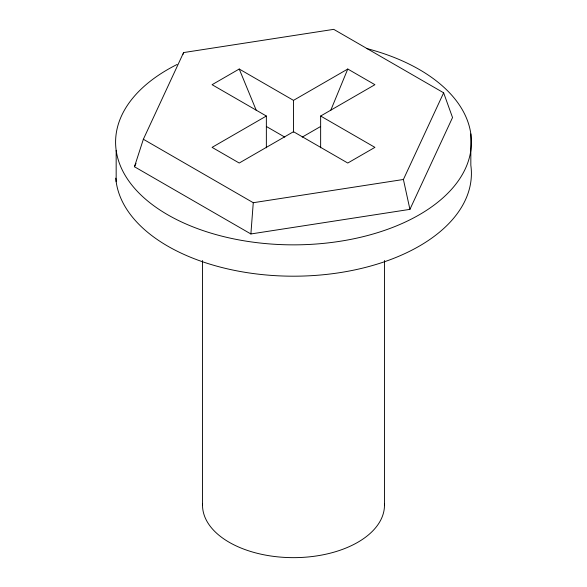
<?xml version="1.0" encoding="UTF-8"?>
<svg xmlns="http://www.w3.org/2000/svg" width="587" height="587" viewBox="0 0 587 587"><rect width="100%" height="100%" fill="white"/><g stroke="black" fill="none" stroke-linecap="round" stroke-linejoin="round"><path stroke-width="0.88" d="M250.884 233.964L253.268 202.713L143.36 139.258L183.592 52.573L333.732 29.35L443.64 92.805L452.533 117.539L409.924 209.361L250.884 233.964L134.467 166.745L143.36 139.258M183.093 54.297L183.592 52.573M330.73 110.363L347.775 69.024L374.917 84.697L320.641 116.028L320.641 147.821M134.467 166.745L136.001 163.435M409.924 209.361L403.408 179.483L443.64 92.805M347.775 69.024L293.5 100.362L239.225 69.024L212.083 84.697L266.359 116.028L266.359 147.821M266.359 116.028L212.083 147.366L239.225 163.032L293.5 131.701L347.775 163.032L374.917 147.366L320.641 116.028M302.21 137.116L320.414 126.609M253.268 202.713L403.408 179.483M266.586 126.609L284.79 137.116M239.225 69.024L256.27 110.363M470.833 133.917L470.833 165.255A177.905 102.71 0 0 1 304.675 275.993A177.905 102.71 0 0 1 115.778 178.155M384.485 260.511L384.485 505.121M293.5 100.362L293.5 132.156M202.515 260.511L202.515 505.121M116.167 150.367L116.167 181.706M366.479 48.472A177.905 102.71 0 0 1 443.508 197.364A177.905 102.71 0 0 1 177.186 219.861A177.905 102.71 0 0 1 177.098 64.467M384.434 503.419A90.985 52.529 0 0 1 293.5 557.65A90.985 52.529 0 0 1 202.566 503.419"/></g></svg>
